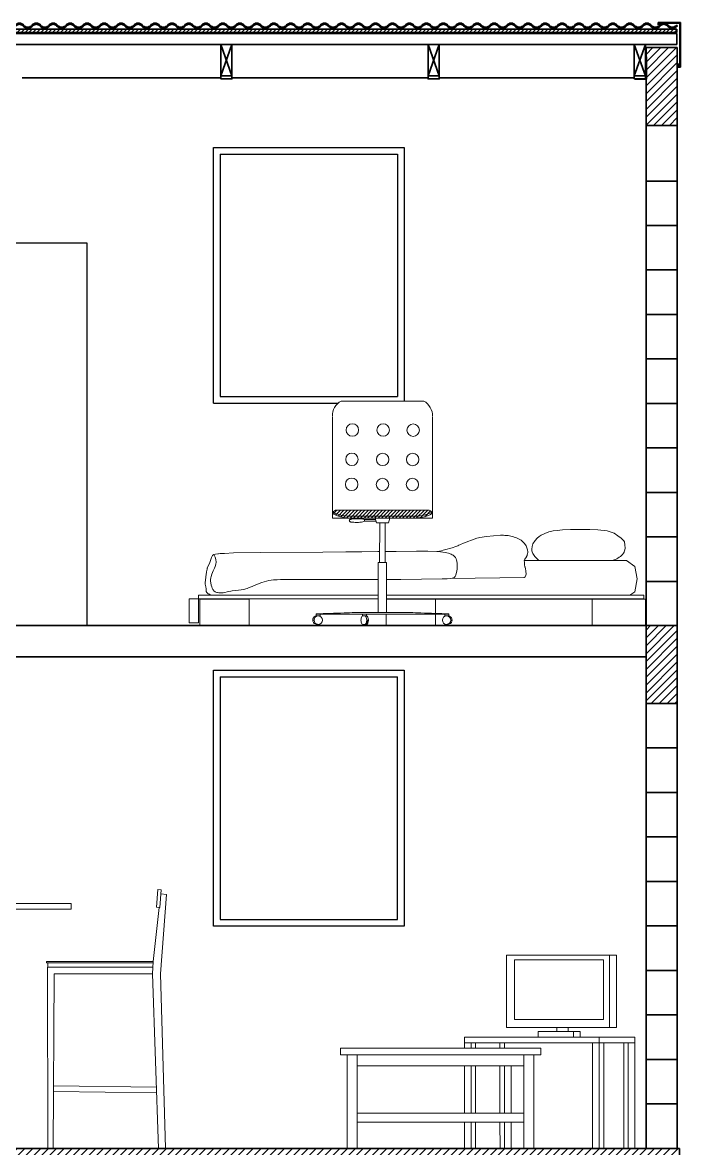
# Model space of a CAD drawing. Header units: metres. Extents: x -63 to 10476, y -9 to 13.
# Drawn here: x -55.3 to -52.34, y 7.35 to 12.41 of the extents above; entities that cross this region are included whole.
import ezdxf

# ---------------------------------------------------------------- set-up
doc = ezdxf.new("R2010")
doc.units = ezdxf.units.M
doc.header["$LTSCALE"] = 5
doc.header["$MEASUREMENT"] = 0
doc.layers.get('0').update_dxf_attribs({"color": 253})
for name, color, linetype, lineweight in [('A-ANNO-NOTE', 7, 'Continuous', 35), ('A-ELEV-MBE1', 7, 'Continuous', 35), ('A-FURN', 253, 'Continuous', 18), ('A-GLAZ-FULL', 4, 'Continuous', 25), ('A-SECT-MCUT', 7, 'Continuous', 35), ('A-SECT-PATT', 8, 'Continuous', 18)]:
    doc.layers.add(name, color=color, linetype=linetype, lineweight=lineweight)
doc.layers.add('IKE120036-t1', color=253, linetype='Continuous')
doc.layers.add('Layer1', color=253, linetype='Continuous')

# ---------------------------------------------------------------- blocks, each defined once
blk = doc.blocks.new('A$C5FBF31B7')
for p, q in [((-74.36, 202.47), (-34.66, 202.47)), ((-77.05, 149.93), (-31.97, 149.93)), ((-70.57, 147.02), (-38.45, 147.02)), ((-57.88, 145.46), (-63.13, 145.46)), ((-63.13, 145.46), (-63.13, 144.67)), ((-63.13, 144.67), (-57.65, 144.68)), ((-53.25, 143.8), (-55.76, 143.8)), ((-53.15, 124.82), (-55.86, 124.83)), ((-86.48, 98.98), (-86.48, 99.87)), ((-84.54, 99.04), (-86.48, 99.04)), ((-85.52, 99.04), (-86.08, 99.04)), ((-84.7, 99.04), (-85.27, 99.04)), ((-84.54, 99.87), (-84.54, 98.86)), ((-63.09, 99.03), (-63.65, 99.03)), ((-62.28, 99.03), (-62.84, 99.03)), ((-56.53, 100.73), (-52.49, 100.73)), ((-24.48, 99.87), (-24.48, 98.86)), ((-24.48, 99.04), (-22.54, 99.04)), ((-24.31, 99.04), (-23.74, 99.04)), ((-23.5, 99.04), (-22.93, 99.04)), ((-22.54, 98.98), (-22.54, 99.87)), ((-87.41, 97), (-88.03, 97)), ((-63.09, 94.97), (-63.87, 94.97)), ((-62.28, 94.97), (-63.09, 94.97)), ((-62.1, 97), (-61.28, 97)), ((-21.6, 97), (-20.98, 97))]:
    blk.add_line(p, q)
for points in [[(-78.61, 194.89), (-78.61, 146.17), (-54.51, 146.17)], [(-30.4, 194.89), (-30.4, 146.17), (-54.51, 146.17)], [(-63.13, 145.46), (-63.46, 145.59), (-63.96, 145.68), (-64.6, 145.75), (-65.34, 145.78), (-66.12, 145.8), (-66.91, 145.8), (-67.66, 145.78), (-68.33, 145.74), (-68.88, 145.7), (-69.31, 145.65), (-69.65, 145.6), (-69.9, 145.53), (-70.09, 145.46), (-70.21, 145.39), (-70.3, 145.32), (-70.36, 145.24), (-70.4, 145.16), (-70.43, 145.08), (-70.45, 145), (-70.46, 144.92), (-70.45, 144.84), (-70.43, 144.76), (-70.4, 144.68), (-70.36, 144.6), (-70.3, 144.52), (-70.21, 144.45), (-70.09, 144.38), (-69.9, 144.31), (-69.65, 144.24), (-69.31, 144.19), (-68.87, 144.14), (-68.32, 144.1), (-67.65, 144.06), (-66.9, 144.05), (-66.11, 144.06), (-65.33, 144.09), (-64.59, 144.17), (-63.95, 144.28), (-63.45, 144.45), (-63.13, 144.67)], [(-86.48, 99.04), (-86.08, 99.04)], [(-64.06, 98.99), (-64.06, 99.03), (-63.65, 99.03)], [(-22.54, 99.04), (-22.93, 99.04)]]:
    blk.add_lwpolyline(points)
for points in [[(-58.09, 146.17), (-57.4, 143.8), (-55.76, 143.8), (-55.86, 124.82), (-56.53, 124.82), (-56.53, 100.73), (-62.51, 100.71, 0.00904), (-72.99, 100.5, -0.001677), (-86.48, 100.02), (-86.48, 99.87), (-54.44, 99.86)], [(-50.93, 146.17), (-51.61, 143.8), (-53.25, 143.8), (-53.15, 124.82), (-52.49, 124.82), (-52.49, 100.73), (-46.5, 100.71, -0.00904), (-36.03, 100.5, 0.001677), (-22.54, 100.02), (-22.54, 99.87), (-54.58, 99.86)]]:
    blk.add_lwpolyline(points, format="xyb")
blk.add_lwpolyline([(-64.05, 99.86), (-62.11, 99.86), (-62.11, 99.03), (-64.05, 99.03)], close=True)
for centre, radius in [((-68.97, 188.54), 3), ((-54.15, 188.51), 3), ((-39.75, 188.45), 3), ((-69.21, 174.4), 3), ((-54.38, 174.37), 3), ((-39.99, 174.32), 3), ((-69.31, 162.36), 3), ((-54.48, 162.33), 3), ((-40.09, 162.28), 3), ((-85.38, 97), 2.03), ((-23.63, 97), 2.03)]:
    blk.add_circle(centre, radius)
for centre, radius, start, end in [((-70.54, 195.37), 8.06, 118.2955, 181.6314), ((-38.48, 195.37), 8.06, 358.3686, 61.7045), ((-76.03, 147.41), 2.72, 111.981, 161.4981), ((-70.29, 163.64), 17.47, 241.5863, 269.1058), ((-70.29, 164.49), 17.47, 242.8358, 269.1058), ((-38.72, 164.49), 17.47, 270.8942, 297.1642), ((-38.72, 163.64), 17.47, 270.8942, 298.4137), ((-32.98, 147.41), 2.72, 18.5019, 68.019), ((-86, 97), 2.03, 81.2448, 278.7552), ((-23.01, 97), 2.03, 261.2448, 98.7552)]:
    blk.add_arc(centre, radius, start, end)
for centre, start_param, end_param in [((-63.87, 97), 0, 3.141593), ((-63.09, 97), 3.141593, 6.283185), ((-62.28, 97), 3.141593, 6.283185), ((-62.68, 97), 3.141593, 4.712389)]:
    blk.add_ellipse(centre, major_axis=(0, 2.03), ratio=0.488012, start_param=start_param, end_param=end_param)
blk = doc.blocks.new('族几何图形组合_3698-Left')
at = {"layer": 'IKE120036-t1'}
for p, q in [((-140, 2020), (250, 2020)), ((-140, 0), (-140, 2020)), ((250, 2020), (250, 0)), ((250, 0), (-140, 0))]:
    blk.add_line(p, q, dxfattribs=at)

msp = doc.modelspace()

# ---------------------------------------------------------------- hatches: boundary and pattern name
at = {"layer": 'A-FURN', "true_color": 0x636466}
h = msp.add_hatch(dxfattribs=at)
h.set_pattern_fill('ANSI31', color=251, scale=0.0035)
h.set_pattern_definition([(45, (0, -3e-15), (-0.007857724, 0.007857724), [])])
h.paths.add_polyline_path([(-53.4681, 10.22), (-53.8891, 10.22, 0.14739), (-53.9005, 10.2108, 0.115129), (-53.8286, 10.1928), (-53.5287, 10.1928, 0.115129), (-53.4567, 10.2108, 0.14739)])
h.paths.add_polyline_path([(-53.4536, 10.2045), (-53.4536, 10.2045, 0.069816), (-53.4567, 10.2108, -0.115129), (-53.5287, 10.1928), (-53.8286, 10.1928, -0.115129), (-53.9005, 10.2108, 0.069836), (-53.9037, 10.2045, 0.120657), (-53.8286, 10.1849), (-53.6786, 10.1849), (-53.5287, 10.1849, 0.120656)])
at = {"layer": 'A-SECT-PATT'}
h = msp.add_hatch(dxfattribs=at)
h.set_pattern_fill('ANSI31', color=256, scale=0.1, style=0)
h.set_pattern_definition([(45, (-78.930534, -5.674175), (-0.008838835, 0.008838835), [])])
h.paths.add_polyline_path([(-52.3564, 12.3828), (-58.487, 12.3828), (-58.487, 12.3678), (-52.3564, 12.3678)])
h = msp.add_hatch(dxfattribs=at)
h.set_pattern_fill('ANSI31', color=256, scale=0.2, style=0)
h.set_pattern_definition([(45, (-57.259122, 3.721465), (-0.01767767, 0.01767767), [])])
h.paths.add_polyline_path([(-52.3545, 12.2997), (-52.4945, 12.2997), (-52.4945, 11.9497), (-52.3545, 11.9497)])
h = msp.add_hatch(dxfattribs=at)
h.set_pattern_fill('ANSI31', color=256, scale=0.2, style=0)
h.set_pattern_definition([(45, (-57.264826, 1.127572), (-0.01767767, 0.01767767), [])])
h.paths.add_polyline_path([(-52.3545, 9.7012), (-52.4945, 9.7012), (-52.4945, 9.3512), (-52.3545, 9.3512)])
h = msp.add_hatch(dxfattribs=at)
h.set_pattern_fill('ANSI31', color=256, scale=0.2, style=0)
h.set_pattern_definition([(45, (-60.257739, 3.721465), (-0.01767767, 0.01767767), [])])
h.paths.add_polyline_path([(-58.347, 7.2506), (-55.487, 7.2506), (-55.487, 7.0006), (-55.337, 7.0006), (-55.337, 7.2506), (-52.4945, 7.2506), (-52.4945, 7.0006), (-52.3445, 7.0006), (-52.3445, 7.3506), (-52.4945, 7.3506), (-57.15, 7.3506), (-58.49, 7.3506), (-58.49, 6.9808), (-58.347, 6.9808)])

# ---------------------------------------------------------------- linework, layer by layer
at = {"layer": 'A-ANNO-NOTE'}
for p, q in [((-52.5099, 12.4005), (-52.506, 12.3973)), ((-52.4337, 12.4005), (-52.4298, 12.3973)), ((-52.3575, 12.4005), (-52.3536, 12.3973)), ((-52.3563, 12.3678), (-52.3564, 12.3828)), ((-52.3563, 12.3631), (-52.3563, 12.3131)), ((-55.347, 9.7012), (-52.4945, 9.7012)), ((-55.347, 9.5608), (-52.4945, 9.5608)), ((-55.337, 7.3506), (-52.4945, 7.3506))]:
    msp.add_line(p, q, dxfattribs=at)
at = {"layer": 'A-ELEV-MBE1'}
for p, q in [((-58.487, 12.3828), (-52.3564, 12.3828)), ((-55.3474, 12.3678), (-52.3563, 12.3678)), ((-55.3474, 12.3631), (-52.3563, 12.3631)), ((-54.3006, 12.4005), (-54.3044, 12.3973)), ((-54.2625, 12.4005), (-54.2586, 12.3973)), ((-53.691, 12.4005), (-53.6948, 12.3973)), ((-52.6242, 12.4005), (-52.628, 12.3973)), ((-52.5861, 12.4005), (-52.5822, 12.3973)), ((-55.4913, 12.3131), (-52.3563, 12.3131)), ((-52.4972, 12.1592), (-52.4972, 12.3131)), ((-52.4972, 12.2075), (-52.493, 12.2075)), ((-52.3497, 12.2124), (-52.3497, 12.2254)), ((-52.3497, 12.2254), (-52.3467, 12.2254)), ((-52.3467, 12.2154), (-52.3467, 12.2254)), ((-55.2969, 12.1632), (-54.4048, 12.1632)), ((-54.3548, 12.1632), (-53.4735, 12.1632)), ((-53.4235, 12.1632), (-52.5472, 12.1632))]:
    msp.add_line(p, q, dxfattribs=at)
for points in [[(-52.3497, 12.2124), (-52.3397, 12.2124), (-52.3397, 12.4124), (-52.4397, 12.4124), (-52.4397, 12.4024)], [(-52.3467, 12.2154), (-52.3427, 12.2154), (-52.3427, 12.4094), (-52.4367, 12.4094), (-52.4367, 12.4024)], [(-52.493, 12.2575), (-52.493, 12.1575), (-52.543, 12.1575)], [(-54.4048, 12.173), (-54.4048, 12.1592), (-54.3548, 12.1592), (-54.3548, 12.173)], [(-53.4735, 12.173), (-53.4735, 12.1592), (-53.4235, 12.1592), (-53.4235, 12.173)], [(-52.5472, 12.173), (-52.5472, 12.1592), (-52.4972, 12.1592), (-52.4972, 12.173)]]:
    msp.add_lwpolyline(points, dxfattribs=at)
for centre, radius, start, end in [((-55.3102, 12.3848), 0.0247, 39.4241, 140.5759), ((-55.3102, 12.3848), 0.0197, 39.4241, 140.5759), ((-55.234, 12.3848), 0.0247, 39.4241, 140.5759), ((-55.234, 12.3848), 0.0197, 39.4241, 140.5759), ((-55.1578, 12.3848), 0.0247, 39.4241, 140.5759), ((-55.1578, 12.3848), 0.0197, 39.4241, 140.5759), ((-55.0816, 12.3848), 0.0247, 39.4241, 140.5759), ((-55.0816, 12.3848), 0.0197, 39.4241, 140.5759), ((-55.0054, 12.3848), 0.0247, 39.4241, 140.5759), ((-55.0054, 12.3848), 0.0197, 39.4241, 140.5759), ((-54.9292, 12.3848), 0.0247, 39.4241, 140.5759), ((-54.9292, 12.3848), 0.0197, 39.4241, 140.5759), ((-54.853, 12.3848), 0.0247, 39.4241, 140.5759), ((-54.853, 12.3848), 0.0197, 39.4241, 140.5759), ((-54.7768, 12.3848), 0.0247, 39.4241, 140.5759), ((-54.7768, 12.3848), 0.0197, 39.4241, 140.5759), ((-54.7006, 12.3848), 0.0247, 39.4241, 140.5759), ((-54.7006, 12.3848), 0.0197, 39.4241, 140.5759), ((-54.6244, 12.3848), 0.0247, 39.4241, 140.5759), ((-54.6244, 12.3848), 0.0197, 39.4241, 140.5759), ((-54.5482, 12.3848), 0.0247, 39.4241, 140.5759), ((-54.5482, 12.3848), 0.0197, 39.4241, 140.5759), ((-54.472, 12.3848), 0.0247, 39.4241, 140.5759), ((-54.472, 12.3848), 0.0197, 39.4241, 140.5759), ((-54.3958, 12.3848), 0.0247, 39.4241, 140.5759), ((-54.3958, 12.3848), 0.0197, 39.4241, 140.5759), ((-54.3196, 12.3848), 0.0247, 39.4241, 140.5759), ((-54.3196, 12.3848), 0.0197, 39.4241, 140.5759), ((-54.2434, 12.3848), 0.0247, 39.4241, 140.5759), ((-54.2434, 12.3848), 0.0197, 39.4241, 140.5759), ((-54.1672, 12.3848), 0.0247, 39.4241, 140.5759), ((-54.1672, 12.3848), 0.0197, 39.4241, 140.5759), ((-54.091, 12.3848), 0.0247, 39.4241, 140.5759), ((-54.091, 12.3848), 0.0197, 39.4241, 140.5759), ((-54.0148, 12.3848), 0.0247, 39.4241, 140.5759), ((-54.0148, 12.3848), 0.0197, 39.4241, 140.5759), ((-53.9386, 12.3848), 0.0247, 39.4241, 140.5759), ((-53.9386, 12.3848), 0.0197, 39.4241, 140.5759), ((-53.8624, 12.3848), 0.0247, 39.4241, 140.5759), ((-53.8624, 12.3848), 0.0197, 39.4241, 140.5759), ((-53.7862, 12.3848), 0.0247, 39.4241, 140.5759), ((-53.7862, 12.3848), 0.0197, 39.4241, 140.5759), ((-53.71, 12.3848), 0.0247, 39.4241, 140.5759), ((-53.71, 12.3848), 0.0197, 39.4241, 140.5759), ((-53.6338, 12.3848), 0.0247, 39.4241, 140.5759), ((-53.6338, 12.3848), 0.0247, 39.4241, 140.5759), ((-53.6338, 12.3848), 0.0197, 39.4241, 140.5759), ((-53.6338, 12.3848), 0.0197, 39.4241, 140.5759), ((-53.5576, 12.3848), 0.0247, 39.4241, 140.5759), ((-53.5576, 12.3848), 0.0197, 39.4241, 140.5759), ((-53.4814, 12.3848), 0.0247, 39.4241, 140.5759), ((-53.4814, 12.3848), 0.0197, 39.4241, 140.5759), ((-53.4052, 12.3848), 0.0247, 39.4241, 140.5759), ((-53.4052, 12.3848), 0.0197, 39.4241, 140.5759), ((-53.329, 12.3848), 0.0247, 39.4241, 140.5759), ((-53.329, 12.3848), 0.0197, 39.4241, 140.5759), ((-53.2528, 12.3848), 0.0247, 39.4241, 140.5759), ((-53.2528, 12.3848), 0.0197, 39.4241, 140.5759), ((-53.1766, 12.3848), 0.0247, 39.4241, 140.5759), ((-53.1766, 12.3848), 0.0197, 39.4241, 140.5759), ((-53.1004, 12.3848), 0.0247, 39.4241, 140.5759), ((-53.1004, 12.3848), 0.0197, 39.4241, 140.5759), ((-53.0242, 12.3848), 0.0247, 39.4241, 140.5759), ((-53.0242, 12.3848), 0.0197, 39.4241, 140.5759), ((-52.948, 12.3848), 0.0247, 39.4241, 140.5759), ((-52.948, 12.3848), 0.0197, 39.4241, 140.5759), ((-52.8718, 12.3848), 0.0247, 39.4241, 140.5759), ((-52.8718, 12.3848), 0.0197, 39.4241, 140.5759), ((-52.7956, 12.3848), 0.0247, 39.4241, 140.5759), ((-52.7956, 12.3848), 0.0197, 39.4241, 140.5759), ((-52.7194, 12.3848), 0.0247, 39.4241, 140.5759), ((-52.7194, 12.3848), 0.0197, 39.4241, 140.5759), ((-52.6432, 12.3848), 0.0247, 39.4241, 140.5759), ((-52.6432, 12.3848), 0.0197, 39.4241, 140.5759), ((-52.567, 12.3848), 0.0247, 39.4241, 140.5759), ((-52.567, 12.3848), 0.0197, 39.4241, 140.5759), ((-52.4908, 12.3848), 0.0247, 39.4241, 140.5759), ((-52.4908, 12.3848), 0.0197, 39.4241, 140.5759), ((-52.4146, 12.3848), 0.0247, 39.4241, 140.5759), ((-52.4146, 12.3848), 0.0197, 39.4241, 140.5759), ((-55.2721, 12.4161), 0.0297, 219.4241, 320.5759), ((-55.2721, 12.4161), 0.0247, 219.4241, 320.5759), ((-55.1959, 12.4161), 0.0297, 219.4241, 320.5759), ((-55.1959, 12.4161), 0.0247, 219.4241, 320.5759), ((-55.1197, 12.4161), 0.0297, 219.4241, 320.5759), ((-55.1197, 12.4161), 0.0247, 219.4241, 320.5759), ((-55.0435, 12.4161), 0.0297, 219.4241, 320.5759), ((-55.0435, 12.4161), 0.0247, 219.4241, 320.5759), ((-54.9673, 12.4161), 0.0297, 219.4241, 320.5759), ((-54.9673, 12.4161), 0.0247, 219.4241, 320.5759), ((-54.8911, 12.4161), 0.0297, 219.4241, 320.5759), ((-54.8911, 12.4161), 0.0247, 219.4241, 320.5759), ((-54.8149, 12.4161), 0.0297, 219.4241, 320.5759), ((-54.8149, 12.4161), 0.0247, 219.4241, 320.5759), ((-54.7387, 12.4161), 0.0297, 219.4241, 320.5759), ((-54.7387, 12.4161), 0.0247, 219.4241, 320.5759), ((-54.6625, 12.4161), 0.0297, 219.4241, 320.5759), ((-54.6625, 12.4161), 0.0247, 219.4241, 320.5759), ((-54.5863, 12.4161), 0.0297, 219.4241, 320.5759), ((-54.5863, 12.4161), 0.0247, 219.4241, 320.5759), ((-54.5101, 12.4161), 0.0297, 219.4241, 320.5759), ((-54.5101, 12.4161), 0.0247, 219.4241, 320.5759), ((-54.4339, 12.4161), 0.0297, 219.4241, 320.5759), ((-54.4339, 12.4161), 0.0247, 219.4241, 320.5759), ((-54.3577, 12.4161), 0.0297, 219.4241, 320.5759), ((-54.3577, 12.4161), 0.0247, 219.4241, 320.5759), ((-54.2815, 12.4161), 0.0297, 219.4241, 320.5759), ((-54.2815, 12.4161), 0.0297, 219.4241, 320.5759), ((-54.2815, 12.4161), 0.0247, 219.4241, 320.5759), ((-54.2815, 12.4161), 0.0247, 219.4241, 320.5759), ((-54.2053, 12.4161), 0.0297, 219.4241, 320.5759), ((-54.2053, 12.4161), 0.0247, 219.4241, 320.5759), ((-54.1291, 12.4161), 0.0297, 219.4241, 320.5759), ((-54.1291, 12.4161), 0.0247, 219.4241, 320.5759), ((-54.0529, 12.4161), 0.0297, 219.4241, 320.5759), ((-54.0529, 12.4161), 0.0247, 219.4241, 320.5759), ((-53.9767, 12.4161), 0.0297, 219.4241, 320.5759), ((-53.9767, 12.4161), 0.0247, 219.4241, 320.5759), ((-53.9005, 12.4161), 0.0297, 219.4241, 320.5759), ((-53.9005, 12.4161), 0.0247, 219.4241, 320.5759), ((-53.8243, 12.4161), 0.0297, 219.4241, 320.5759), ((-53.8243, 12.4161), 0.0247, 219.4241, 320.5759), ((-53.7481, 12.4161), 0.0297, 219.4241, 320.5759), ((-53.7481, 12.4161), 0.0247, 219.4241, 320.5759), ((-53.6719, 12.4161), 0.0297, 219.4241, 320.5759), ((-53.6719, 12.4161), 0.0297, 219.4241, 320.5759), ((-53.6719, 12.4161), 0.0247, 219.4241, 320.5759), ((-53.6719, 12.4161), 0.0247, 219.4241, 320.5759), ((-53.5957, 12.4161), 0.0297, 219.4241, 320.5759), ((-53.5957, 12.4161), 0.0247, 219.4241, 320.5759), ((-53.5195, 12.4161), 0.0297, 219.4241, 320.5759), ((-53.5195, 12.4161), 0.0247, 219.4241, 320.5759), ((-53.4433, 12.4161), 0.0297, 219.4241, 320.5759), ((-53.4433, 12.4161), 0.0247, 219.4241, 320.5759), ((-53.3671, 12.4161), 0.0297, 219.4241, 320.5759), ((-53.3671, 12.4161), 0.0247, 219.4241, 320.5759), ((-53.2909, 12.4161), 0.0297, 219.4241, 320.5759), ((-53.2909, 12.4161), 0.0247, 219.4241, 320.5759), ((-53.2147, 12.4161), 0.0297, 219.4241, 320.5759), ((-53.2147, 12.4161), 0.0247, 219.4241, 320.5759), ((-53.1385, 12.4161), 0.0297, 219.4241, 320.5759), ((-53.1385, 12.4161), 0.0247, 219.4241, 320.5759), ((-53.0623, 12.4161), 0.0297, 219.4241, 320.5759), ((-53.0623, 12.4161), 0.0247, 219.4241, 320.5759), ((-52.9861, 12.4161), 0.0297, 219.4241, 320.5759), ((-52.9861, 12.4161), 0.0247, 219.4241, 320.5759), ((-52.9099, 12.4161), 0.0297, 219.4241, 320.5759), ((-52.9099, 12.4161), 0.0247, 219.4241, 320.5759), ((-52.8337, 12.4161), 0.0297, 219.4241, 320.5759), ((-52.8337, 12.4161), 0.0247, 219.4241, 320.5759), ((-52.7575, 12.4161), 0.0297, 219.4241, 320.5759), ((-52.7575, 12.4161), 0.0247, 219.4241, 320.5759), ((-52.6813, 12.4161), 0.0297, 219.4241, 320.5759), ((-52.6813, 12.4161), 0.0247, 219.4241, 320.5759), ((-52.6051, 12.4161), 0.0297, 219.4241, 320.5759), ((-52.6051, 12.4161), 0.0297, 219.4241, 320.5759), ((-52.6051, 12.4161), 0.0247, 219.4241, 320.5759), ((-52.6051, 12.4161), 0.0247, 219.4241, 320.5759), ((-52.5289, 12.4161), 0.0297, 219.4241, 320.5759), ((-52.5289, 12.4161), 0.0247, 219.4241, 320.5759), ((-52.4527, 12.4161), 0.0297, 219.4241, 320.5759), ((-52.4527, 12.4161), 0.0247, 219.4241, 320.5759), ((-52.3765, 12.4161), 0.0297, 219.4241, 320.5759), ((-52.3765, 12.4161), 0.0247, 219.4241, 320.5759)]:
    msp.add_arc(centre, radius, start, end, dxfattribs=at)
at = {"layer": 'A-FURN'}
for p, q in [((-53.3055, 10.0751, -0.5875), (-53.3144, 10.0712, -0.5875)), ((-53.2955, 10.0792, -0.5875), (-53.3055, 10.0751, -0.5875)), ((-53.2792, 10.0849, -0.5875), (-53.2955, 10.0792, -0.5875)), ((-53.2544, 10.0936, -0.5875), (-53.2792, 10.0849, -0.5875)), ((-53.2476, 10.0954, -0.5875), (-53.2544, 10.0936, -0.5875)), ((-53.2405, 10.0971, -0.5875), (-53.2476, 10.0954, -0.5875)), ((-53.2314, 10.0991, -0.5875), (-53.2405, 10.0971, -0.5875)), ((-53.2211, 10.1006, -0.5875), (-53.2314, 10.0991, -0.5875)), ((-53.2109, 10.1022, -0.5875), (-53.2211, 10.1006, -0.5875)), ((-53.1797, 10.1046, -0.5875), (-53.2109, 10.1022, -0.5875)), ((-53.1478, 10.107, -0.5875), (-53.1797, 10.1046, -0.5875)), ((-53.1424, 10.1071, -0.5875), (-53.1478, 10.107, -0.5875)), ((-53.1354, 10.1071, -0.5875), (-53.1424, 10.1071, -0.5875)), ((-53.1283, 10.1068, -0.5875), (-53.1354, 10.1071, -0.5875)), ((-53.1224, 10.1064, -0.5875), (-53.1283, 10.1068, -0.5875)), ((-53.1198, 10.1062, -0.5875), (-53.1224, 10.1064, -0.5875)), ((-53.1146, 10.1056, -0.5875), (-53.1198, 10.1062, -0.5875)), ((-53.1073, 10.1045, -0.5875), (-53.1146, 10.1056, -0.5875)), ((-53.1021, 10.1036, -0.5875), (-53.1073, 10.1045, -0.5875)), ((-53.0933, 10.1014, -0.5875), (-53.1021, 10.1036, -0.5875)), ((-53.0865, 10.0994, -0.5875), (-53.0933, 10.1014, -0.5875)), ((-53.0798, 10.097, -0.5875), (-53.0865, 10.0994, -0.5875)), ((-53.0733, 10.0944, -0.5875), (-53.0798, 10.097, -0.5875)), ((-53.0671, 10.0914, -0.5875), (-53.0733, 10.0944, -0.5875)), ((-53.0613, 10.0882, -0.5875), (-53.0671, 10.0914, -0.5875)), ((-53.0559, 10.0846, -0.5875), (-53.0613, 10.0882, -0.5875)), ((-53.051, 10.0808, -0.5875), (-53.0559, 10.0846, -0.5875)), ((-53.0466, 10.0767, -0.5875), (-53.051, 10.0808, -0.5875)), ((-53.0426, 10.0725, -0.5875), (-53.0466, 10.0767, -0.5875)), ((-54.4185, 10.0239, -0.5875), (-54.4295, 10.0222, -0.5875)), ((-54.4153, 10.0242, -0.5875), (-54.4185, 10.0239, -0.5875)), ((-54.4077, 10.0249, -0.5875), (-54.4153, 10.0242, -0.5875)), ((-54.402, 10.0254, -0.5875), (-54.4077, 10.0249, -0.5875)), ((-54.3878, 10.0256, -0.5875), (-54.402, 10.0254, -0.5875)), ((-54.3474, 10.0277, -0.5875), (-54.3878, 10.0256, -0.5875)), ((-54.2263, 10.0296, -0.5875), (-54.3474, 10.0277, -0.5875)), ((-53.9463, 10.0319), (-54.2263, 10.0296, -0.5875)), ((-53.843, 10.0326), (-53.9463, 10.0319)), ((-53.7712, 10.0332), (-53.843, 10.0326)), ((-53.6999, 10.0342), (-53.7712, 10.0332)), ((-53.691, 10.0344), (-53.6999, 10.0342)), ((-53.6167, 10.035, -0.5875), (-53.6662, 10.0347)), ((-53.5254, 10.0362, -0.5875), (-53.6167, 10.035, -0.5875)), ((-53.4943, 10.0358, -0.5875), (-53.5254, 10.0362, -0.5875)), ((-53.4749, 10.0355, -0.5875), (-53.4943, 10.0358, -0.5875)), ((-53.4339, 10.0337, -0.5875), (-53.4749, 10.0355, -0.5875)), ((-53.4223, 10.036, -0.5875), (-53.4339, 10.0337, -0.5875)), ((-53.4339, 10.0337, -0.5875), (-53.4182, 10.0325, -0.5875)), ((-53.4139, 10.038, -0.5875), (-53.4223, 10.036, -0.5875)), ((-53.4182, 10.0325, -0.5875), (-53.3975, 10.0297, -0.5875)), ((-53.4057, 10.0399, -0.5875), (-53.4139, 10.038, -0.5875)), ((-53.3944, 10.0427, -0.5875), (-53.4057, 10.0399, -0.5875)), ((-53.3975, 10.0297, -0.5875), (-53.3895, 10.0279, -0.5875)), ((-53.3874, 10.0445, -0.5875), (-53.3944, 10.0427, -0.5875)), ((-53.3895, 10.0279, -0.5875), (-53.3815, 10.0261, -0.5875)), ((-53.3768, 10.0472, -0.5875), (-53.3874, 10.0445, -0.5875)), ((-53.3815, 10.0261, -0.5875), (-53.3693, 10.0219, -0.5875)), ((-53.3653, 10.0505, -0.5875), (-53.3768, 10.0472, -0.5875)), ((-53.3487, 10.057, -0.5875), (-53.3653, 10.0505, -0.5875)), ((-53.3404, 10.0604, -0.5875), (-53.3487, 10.057, -0.5875)), ((-53.3353, 10.0625, -0.5875), (-53.3404, 10.0604, -0.5875)), ((-53.3284, 10.0654, -0.5875), (-53.3353, 10.0625, -0.5875)), ((-53.3144, 10.0712, -0.5875), (-53.3284, 10.0654, -0.5875)), ((-53.0397, 10.069, -0.5875), (-53.0426, 10.0725, -0.5875)), ((-53.0384, 10.0671, -0.5875), (-53.0397, 10.069, -0.5875)), ((-53.0361, 10.0637, -0.5875), (-53.0384, 10.0671, -0.5875)), ((-53.0335, 10.0593, -0.5875), (-53.0361, 10.0637, -0.5875)), ((-53.0313, 10.0549, -0.5875), (-53.0335, 10.0593, -0.5875)), ((-53.0295, 10.0507, -0.5875), (-53.0313, 10.0549, -0.5875)), ((-53.0281, 10.0466, -0.5875), (-53.0295, 10.0507, -0.5875)), ((-53.027, 10.0418, -0.5875), (-53.0281, 10.0466, -0.5875)), ((-53.0278, 10.0198, -0.5875), (-53.0268, 10.0238, -0.5875)), ((-53.0264, 10.0389, -0.5875), (-53.027, 10.0418, -0.5875)), ((-53.0268, 10.0238, -0.5875), (-53.0264, 10.0258, -0.5875)), ((-53.0261, 10.0353, -0.5875), (-53.0264, 10.0389, -0.5875)), ((-53.0264, 10.0258, -0.5875), (-53.0261, 10.0285, -0.5875)), ((-53.026, 10.0318, -0.5875), (-53.0261, 10.0353, -0.5875)), ((-53.0261, 10.0285, -0.5875), (-53.026, 10.0318, -0.5875)), ((-54.4565, 9.9802, -0.5875), (-54.4634, 9.9664, -0.5875)), ((-54.451, 9.9944, -0.5875), (-54.4565, 9.9802, -0.5875)), ((-54.4472, 10.0073, -0.5875), (-54.451, 9.9944, -0.5875)), ((-54.4459, 10.0099, -0.5875), (-54.4472, 10.0073, -0.5875)), ((-54.4444, 10.0129, -0.5875), (-54.4459, 10.0099, -0.5875)), ((-54.4426, 10.0156, -0.5875), (-54.4444, 10.0129, -0.5875)), ((-54.4403, 10.0181, -0.5875), (-54.4426, 10.0156, -0.5875)), ((-54.4364, 10.0203, -0.5875), (-54.4403, 10.0181, -0.5875)), ((-54.4361, 10.0204, -0.5875), (-54.4364, 10.0203, -0.5875)), ((-54.4295, 10.0222, -0.5875), (-54.4361, 10.0204, -0.5875)), ((-54.4361, 10.0204, -0.5875), (-54.4303, 10.009, -0.5875)), ((-54.4303, 10.009, -0.5875), (-54.4272, 9.9978, -0.5875)), ((-54.4276, 9.977, -0.5875), (-54.4301, 9.9676, -0.5875)), ((-54.4264, 9.9871, -0.5875), (-54.4276, 9.977, -0.5875)), ((-54.4272, 9.9978, -0.5875), (-54.4264, 9.9871, -0.5875)), ((-53.3693, 10.0219, -0.5875), (-53.365, 10.0195, -0.5875)), ((-53.365, 10.0195, -0.5875), (-53.3606, 10.0171, -0.5875)), ((-53.3606, 10.0171, -0.5875), (-53.3545, 10.012, -0.5875)), ((-53.3545, 10.012, -0.5875), (-53.3505, 10.0066, -0.5875)), ((-53.3505, 10.0066, -0.5875), (-53.3481, 10.0011, -0.5875)), ((-53.3481, 10.0011, -0.5875), (-53.3465, 9.9956, -0.5875)), ((-53.3465, 9.9956, -0.5875), (-53.3452, 9.9903, -0.5875)), ((-53.3452, 9.9903, -0.5875), (-53.3435, 9.9801, -0.5875)), ((-53.3435, 9.9801, -0.5875), (-53.3424, 9.9727, -0.5875)), ((-53.3424, 9.9727, -0.5875), (-53.3426, 9.9654, -0.5875)), ((-53.0416, 9.993, -0.5875), (-53.041, 9.9967, -0.5875)), ((-53.0415, 9.9902, -0.5875), (-53.0416, 9.993, -0.5875)), ((-53.0412, 9.9875, -0.5875), (-53.0415, 9.9902, -0.5875)), ((-52.5824, 9.9938, -0.5875), (-53.0412, 9.9938, -0.5875)), ((-53.041, 9.982, -0.5875), (-53.0412, 9.9875, -0.5875)), ((-53.041, 9.9967, -0.5875), (-53.0393, 9.9996, -0.5875)), ((-53.0398, 9.9741, -0.5875), (-53.041, 9.982, -0.5875)), ((-53.0383, 9.965, -0.5875), (-53.0398, 9.9741, -0.5875)), ((-53.0393, 9.9996, -0.5875), (-53.0356, 10.0042, -0.5875)), ((-53.0356, 10.0042, -0.5875), (-53.0334, 10.0073, -0.5875)), ((-53.0334, 10.0073, -0.5875), (-53.0328, 10.0082, -0.5875)), ((-53.0328, 10.0082, -0.5875), (-53.032, 10.0097, -0.5875)), ((-53.032, 10.0097, -0.5875), (-53.0314, 10.0107, -0.5875)), ((-53.0314, 10.0107, -0.5875), (-53.0309, 10.0118, -0.5875)), ((-53.0309, 10.0118, -0.5875), (-53.0302, 10.0133, -0.5875)), ((-53.0302, 10.0133, -0.5875), (-53.0298, 10.0142, -0.5875)), ((-53.0298, 10.0142, -0.5875), (-53.0287, 10.0168, -0.5875)), ((-53.0287, 10.0168, -0.5875), (-53.0278, 10.0198, -0.5875)), ((-52.5446, 9.9667, -0.5875), (-52.5824, 9.9938, -0.5875)), ((-54.4688, 9.9419, -0.5875), (-54.4721, 9.9198, -0.5875)), ((-54.4676, 9.9499, -0.5875), (-54.4688, 9.9419, -0.5875)), ((-54.467, 9.9538, -0.5875), (-54.4676, 9.9499, -0.5875)), ((-54.4667, 9.9564, -0.5875), (-54.467, 9.9538, -0.5875)), ((-54.4658, 9.9599, -0.5875), (-54.4667, 9.9564, -0.5875)), ((-54.4654, 9.9612), (-54.4658, 9.9599, -0.5875)), ((-54.4634, 9.9664, -0.5875), (-54.4654, 9.9612)), ((-54.449, 9.9215, -0.5875), (-54.4501, 9.9163, -0.5875)), ((-54.4452, 9.9331, -0.5875), (-54.449, 9.9215, -0.5875)), ((-54.4391, 9.9467, -0.5875), (-54.4452, 9.9331, -0.5875)), ((-54.4336, 9.9588, -0.5875), (-54.4391, 9.9467, -0.5875)), ((-54.4301, 9.9676, -0.5875), (-54.4336, 9.9588, -0.5875)), ((-53.3518, 9.9217, -0.5875), (-53.3529, 9.9198, -0.5875)), ((-53.3494, 9.9277, -0.5875), (-53.3518, 9.9217, -0.5875)), ((-53.347, 9.9355, -0.5875), (-53.3494, 9.9277, -0.5875)), ((-53.3444, 9.9466, -0.5875), (-53.347, 9.9355, -0.5875)), ((-53.3431, 9.956, -0.5875), (-53.3444, 9.9466, -0.5875)), ((-53.3426, 9.9654, -0.5875), (-53.3431, 9.956, -0.5875)), ((-53.0381, 9.9639, -0.5875), (-53.0383, 9.965, -0.5875)), ((-53.0366, 9.9557, -0.5875), (-53.0381, 9.9639, -0.5875)), ((-53.038, 9.9206, -0.5875), (-53.0356, 9.9238, -0.5875)), ((-53.035, 9.9475, -0.5875), (-53.0366, 9.9557, -0.5875)), ((-53.0356, 9.9238, -0.5875), (-53.0342, 9.9277, -0.5875)), ((-53.0342, 9.9421, -0.5875), (-53.035, 9.9475, -0.5875)), ((-53.0337, 9.937, -0.5875), (-53.0342, 9.9421, -0.5875)), ((-53.0342, 9.9277, -0.5875), (-53.0336, 9.9321, -0.5875)), ((-53.0336, 9.9321, -0.5875), (-53.0337, 9.937, -0.5875)), ((-52.5345, 9.9111, -0.5875), (-52.5446, 9.9667, -0.5875)), ((-54.4748, 9.8932, 0.0296), (-54.475, 9.8897, -0.5875)), ((-54.475, 9.8897, -0.5875), (-54.4749, 9.8879, -0.5875)), ((-54.4748, 9.8958), (-54.4749, 9.895, 0.0592)), ((-54.4749, 9.895, 0.0592), (-54.4748, 9.8932, 0.0296)), ((-54.4749, 9.8879, -0.5875), (-54.4747, 9.8853, -0.5875)), ((-54.4741, 9.9046, -0.5875), (-54.4748, 9.8958)), ((-54.4747, 9.8853, -0.5875), (-54.4744, 9.883, -0.5875)), ((-54.4744, 9.883, -0.5875), (-54.4739, 9.8804, -0.5875)), ((-54.4721, 9.9198, -0.5875), (-54.4741, 9.9046, -0.5875)), ((-54.4739, 9.8804, -0.5875), (-54.473, 9.8773, -0.5875)), ((-54.473, 9.8773, -0.5875), (-54.4722, 9.8741, -0.5875)), ((-54.4722, 9.8741, -0.5875), (-54.4718, 9.8721, -0.5875)), ((-54.4718, 9.8721, -0.5875), (-54.4715, 9.869, -0.5875)), ((-54.4509, 9.9097), (-54.4511, 9.9073, 0.3484)), ((-54.4511, 9.9073, 0.3484), (-54.4509, 9.903, 0.3484)), ((-54.4505, 9.9137, -0.5875), (-54.4509, 9.9097)), ((-54.4509, 9.903, 0.3484), (-54.4507, 9.8998, 0.3484)), ((-54.4507, 9.8998, 0.3484), (-54.4504, 9.895, 0.3484)), ((-54.4501, 9.9163, -0.5875), (-54.4505, 9.9137, -0.5875)), ((-54.4504, 9.895, 0.3484), (-54.4497, 9.8906, 0.3484)), ((-54.4497, 9.8906, 0.3484), (-54.4489, 9.8865, -0.5875)), ((-54.4489, 9.8865, -0.5875), (-54.4478, 9.8823, -0.5875)), ((-54.4478, 9.8823, -0.5875), (-54.4457, 9.8754, -0.5875)), ((-54.4457, 9.8754, -0.5875), (-54.4433, 9.8692, -0.5875)), ((-54.287, 9.8681, -0.5875), (-54.2772, 9.872, -0.5875)), ((-54.2772, 9.872, -0.5875), (-54.264, 9.8771, -0.5875)), ((-54.264, 9.8771, -0.5875), (-54.2472, 9.8843, -0.5875)), ((-54.2472, 9.8843, -0.5875), (-54.2214, 9.8951, -0.5875)), ((-54.2214, 9.8951, -0.5875), (-54.1997, 9.901, -0.5875)), ((-54.1997, 9.901, -0.5875), (-54.1888, 9.9037, -0.5875)), ((-54.1888, 9.9037, -0.5875), (-54.1792, 9.9053, -0.5875)), ((-54.1792, 9.9053, -0.5875), (-54.1682, 9.9065, -0.5875)), ((-54.1682, 9.9065, -0.5875), (-54.1523, 9.9076, -0.5875)), ((-54.1523, 9.9076, -0.5875), (-54.1364, 9.9081, -0.5875)), ((-54.1364, 9.9081, -0.5875), (-54.1165, 9.9084, -0.5875)), ((-54.1165, 9.9084, -0.5875), (-54.1046, 9.9086, -0.5875)), ((-54.1046, 9.9086, -0.5875), (-54.0834, 9.9087, -0.5875)), ((-54.0834, 9.9087, -0.5875), (-54.0457, 9.9088, -0.5875)), ((-54.0457, 9.9088, -0.5875), (-54.0036, 9.9087, -0.5875)), ((-54.0036, 9.9087, -0.5875), (-53.9653, 9.9087, -0.5875)), ((-53.9653, 9.9087, -0.5875), (-53.9101, 9.9086, -0.5875)), ((-53.9101, 9.9086, -0.5875), (-53.8488, 9.9085, -0.5875)), ((-53.8488, 9.9085, -0.5875), (-53.814, 9.9085, -0.5875)), ((-53.814, 9.9085, -0.5875), (-53.767, 9.9085, -0.5875)), ((-53.767, 9.9085, -0.5875), (-53.726, 9.9085, -0.5875)), ((-53.726, 9.9085, -0.5875), (-53.7184, 9.9085, -0.5875)), ((-53.7184, 9.9085, -0.5875), (-53.6975, 9.9086, -0.5875)), ((-53.6598, 9.9088, -0.5875), (-53.5961, 9.9091, -0.5875)), ((-53.5961, 9.9091, -0.5875), (-53.411, 9.911, -0.5875)), ((-53.411, 9.911, -0.5875), (-53.3885, 9.9121, -0.5875)), ((-53.3885, 9.9121, -0.5875), (-53.3719, 9.9136, -0.5875)), ((-53.3719, 9.9136, -0.5875), (-53.0415, 9.9181, -0.5875)), ((-53.3588, 9.9163, -0.5875), (-53.3719, 9.9136, -0.5875)), ((-53.3558, 9.9174, -0.5875), (-53.3588, 9.9163, -0.5875)), ((-53.3529, 9.9198, -0.5875), (-53.3558, 9.9174, -0.5875)), ((-53.0415, 9.9181, -0.5875), (-53.038, 9.9206, -0.5875)), ((-52.5446, 9.8532, -0.5875), (-52.5345, 9.9111, -0.5875)), ((-54.506, 9.8387, -0.6714), (-54.506, 9.8211, -0.6714)), ((-54.506, 9.8387, -0.6714), (-53.6975, 9.8387, -0.6714)), ((-54.506, 9.8211, -0.6714), (-53.6975, 9.8204, -0.6376)), ((-53.6975, 9.8211, -0.6714), (-54.506, 9.8211, -0.6714)), ((-54.4999, 9.82, -0.5875), (-54.4999, 9.8211, -0.5875)), ((-54.4715, 9.869, -0.5875), (-54.4713, 9.8657, -0.5875)), ((-54.4713, 9.8657, -0.5875), (-54.4713, 9.8612, -0.5875)), ((-54.4713, 9.8612, -0.5875), (-54.4711, 9.8571, -0.5875)), ((-54.4711, 9.8571, -0.5875), (-54.4705, 9.8543, -0.5875)), ((-54.4705, 9.8543, -0.5875), (-54.4698, 9.8526, -0.5875)), ((-54.4698, 9.8526, -0.5875), (-54.4688, 9.851, -0.5875)), ((-54.4688, 9.851, -0.5875), (-54.4674, 9.8493, -0.5875)), ((-54.4674, 9.8493, -0.5875), (-54.4665, 9.8484, -0.5875)), ((-54.4665, 9.8484, -0.5875), (-54.4641, 9.8465, -0.5875)), ((-54.4641, 9.8465, -0.5875), (-54.4614, 9.8446, -0.5875)), ((-54.4614, 9.8446, -0.5875), (-54.459, 9.8429, -0.5875)), ((-54.459, 9.8429, -0.5875), (-54.4595, 9.8433, -0.5875)), ((-54.4595, 9.8433, -0.5875), (-54.4531, 9.8394, -0.5875)), ((-54.4531, 9.8394, -0.5875), (-54.4519, 9.8387, -0.5875)), ((-54.4433, 9.8692, -0.5875), (-54.4405, 9.8638, -0.5875)), ((-54.4405, 9.8638, -0.5875), (-54.4385, 9.8607, -0.5875)), ((-54.4385, 9.8607, -0.5875), (-54.4364, 9.8582, -0.5875)), ((-54.4364, 9.8582, -0.5875), (-54.4342, 9.856, -0.5875)), ((-54.4342, 9.856, -0.5875), (-54.4318, 9.8541, -0.5875)), ((-54.4318, 9.8541, -0.5875), (-54.431, 9.8536, -0.5875)), ((-54.431, 9.8536, -0.5875), (-54.428, 9.852, -0.5875)), ((-54.428, 9.852, -0.5875), (-54.4267, 9.8514, -0.5875)), ((-54.4267, 9.8514, -0.5875), (-54.4232, 9.8502, -0.5875)), ((-54.4232, 9.8502, -0.5875), (-54.4201, 9.8497, -0.5875)), ((-54.4201, 9.8497, -0.5875), (-54.414, 9.8487, -0.5875)), ((-54.414, 9.8487, -0.5875), (-54.4085, 9.8484, -0.5875)), ((-54.4085, 9.8484, -0.5875), (-54.4051, 9.8484, -0.5875)), ((-54.4051, 9.8484, -0.5875), (-54.3988, 9.8487, -0.5875)), ((-54.3988, 9.8487, -0.5875), (-54.3939, 9.8492, -0.5875)), ((-54.3939, 9.8492, -0.5875), (-54.3866, 9.8505, -0.5875)), ((-54.3866, 9.8505, -0.5875), (-54.3772, 9.8525, -0.5875)), ((-54.3772, 9.8525, -0.5875), (-54.3686, 9.8543, -0.5875)), ((-54.3686, 9.8543, -0.5875), (-54.3606, 9.8557, -0.5875)), ((-54.3606, 9.8557, -0.5875), (-54.3541, 9.857, -0.5875)), ((-54.3541, 9.857, -0.5875), (-54.3377, 9.8585, -0.5875)), ((-54.3377, 9.8585, -0.5875), (-54.3138, 9.8614)), ((-54.3138, 9.8614), (-54.3025, 9.8636, -0.5875)), ((-54.3025, 9.8636, -0.5875), (-54.287, 9.8681, -0.5875)), ((-53.6598, 9.8387, -0.6714), (-52.5039, 9.8387, -0.6714)), ((-52.5039, 9.8211, -0.6714), (-53.6598, 9.8211, -0.6714)), ((-53.6598, 9.8204, -0.6361), (-52.4961, 9.8195, -0.5875)), ((-52.5665, 9.8387, -0.5875), (-52.5446, 9.8532, -0.5875)), ((-52.5039, 9.8387, -0.6714), (-52.5039, 9.8211, -0.6714)), ((-53.4411, 9.8195, -0.5473), (-53.6598, 9.8195, -0.5473)), ((-53.4411, 9.756, -0.5473), (-53.4411, 9.8195, -0.5473)), ((-52.7371, 9.7018, -0.5875), (-52.7371, 9.8195, -0.5875)), ((-52.4961, 9.8195, -0.5875), (-52.4961, 9.7018, -0.5875)), ((-53.6624, 9.7525, -0.2372), (-53.6624, 9.7012)), ((-53.4411, 9.7018, -0.5473), (-53.4411, 9.7525, -0.5473)), ((-53.6624, 9.7012), (-53.4411, 9.7018, -0.5473)), ((-52.4961, 9.7018, -0.5875), (-52.7371, 9.7018, -0.5875)), ((-54.6491, 8.493), (-54.6753, 8.1357)), ((-54.6746, 8.4951), (-54.6491, 8.493)), ((-55.077, 8.4267), (-55.3394, 8.4261)), ((-55.337, 8.4517), (-55.077, 8.4517)), ((-55.077, 8.4517), (-55.077, 8.4517)), ((-55.077, 8.4517), (-55.077, 8.4267)), ((-54.7095, 8.1912), (-54.6816, 8.4341)), ((-54.7105, 8.166), (-55.1841, 8.166)), ((-55.1841, 8.166), (-55.1823, 7.3506)), ((-55.1827, 8.166), (-55.1827, 8.1847)), ((-54.7118, 8.1357), (-54.7095, 8.1912)), ((-55.1531, 8.1357), (-55.1585, 7.3508)), ((-55.1531, 8.1357), (-54.7117, 8.1357)), ((-54.6845, 7.3508), (-54.7118, 8.1357)), ((-54.6753, 8.1357), (-54.6534, 7.3519)), ((-54.6932, 7.6002), (-55.1567, 7.6066)), ((-55.1566, 7.6327), (-54.694, 7.6263)), ((-54.6845, 7.3508), (-54.6534, 7.3519)), ((-53.8378, 7.3509), (-53.7928, 7.3509)), ((-53.3105, 7.351), (-53.2605, 7.351)), ((-53.1505, 7.3511), (-53.1005, 7.3511)), ((-53.0428, 7.3509), (-52.9978, 7.3509)), ((-52.7045, 7.3512), (-52.7345, 7.3512)), ((-52.7045, 7.3512), (-52.6845, 7.3512)), ((-52.5445, 7.3512), (-52.5945, 7.3512))]:
    msp.add_line(p, q, dxfattribs=at)
at = {"layer": 'A-FURN', "color": 253}
for p, q in [((-52.6592, 8.2189), (-52.6272, 8.2189)), ((-52.6272, 8.2189), (-52.6272, 7.8941)), ((-53.0848, 8.1981), (-53.0848, 7.9297)), ((-52.6857, 8.1981), (-53.0848, 8.1981)), ((-52.6857, 7.9297), (-52.6857, 8.1981)), ((-53.0848, 7.9297), (-52.6857, 7.9297)), ((-52.5446, 7.8512), (-53.3106, 7.8512)), ((-53.3106, 7.8512), (-53.3106, 7.8262)), ((-52.8952, 7.8941), (-52.8952, 7.8759)), ((-52.8952, 7.8759), (-52.8442, 7.8759)), ((-52.8442, 7.8759), (-52.8442, 7.8941)), ((-52.8199, 7.8759), (-52.8199, 7.8512)), ((-52.7046, 7.8512), (-52.7046, 7.8262)), ((-52.6272, 7.8941), (-52.6592, 7.8941)), ((-52.5446, 7.8512), (-52.5446, 7.8262)), ((-53.866, 7.8019), (-53.8668, 7.8009)), ((-53.8668, 7.8009), (-53.8668, 7.7729)), ((-53.8658, 7.8019), (-53.866, 7.8019)), ((-52.9675, 7.8019), (-53.8658, 7.8019)), ((-53.3106, 7.8262), (-52.5445, 7.8262)), ((-53.3106, 7.8262), (-53.3106, 7.8019)), ((-53.2806, 7.8262), (-53.2806, 7.8019)), ((-53.2605, 7.8019), (-53.2605, 7.8262)), ((-53.1506, 7.8262), (-53.1506, 7.8019)), ((-53.1506, 7.8262), (-53.1256, 7.8262)), ((-53.1305, 7.8262), (-53.1305, 7.8019)), ((-52.9668, 7.8009), (-52.9675, 7.8019)), ((-52.9668, 7.7729), (-52.9668, 7.8009)), ((-52.7345, 7.3512), (-52.7345, 7.8262)), ((-52.7046, 7.8262), (-52.7045, 7.3512)), ((-52.6845, 7.3512), (-52.6845, 7.8262)), ((-52.5945, 7.3512), (-52.5945, 7.8262)), ((-52.5745, 7.8262), (-52.5744, 7.3512)), ((-52.5446, 7.8262), (-52.5445, 7.3512)), ((-53.8668, 7.7729), (-53.866, 7.7719)), ((-53.866, 7.7719), (-52.9675, 7.7719)), ((-53.8378, 7.3509), (-53.8378, 7.7719)), ((-53.7928, 7.7719), (-53.7928, 7.3509)), ((-53.0428, 7.3509), (-53.0428, 7.7719)), ((-52.9978, 7.7719), (-52.9978, 7.3509)), ((-52.9675, 7.7719), (-52.9668, 7.7729)), ((-53.0428, 7.7219), (-53.7928, 7.7219)), ((-53.3106, 7.7219), (-53.3106, 7.509)), ((-53.2806, 7.7219), (-53.2806, 7.509)), ((-53.2605, 7.509), (-53.2605, 7.7219)), ((-53.1506, 7.7219), (-53.1506, 7.509)), ((-53.1305, 7.7219), (-53.1305, 7.509)), ((-53.1005, 7.509), (-53.1005, 7.7219)), ((-53.0428, 7.509), (-53.7928, 7.509)), ((-53.7928, 7.4695), (-53.0428, 7.4695)), ((-53.3106, 7.4695), (-53.3105, 7.351)), ((-53.2806, 7.4695), (-53.2806, 7.351)), ((-53.2605, 7.351), (-53.2605, 7.4695)), ((-53.1506, 7.4695), (-53.1505, 7.3511)), ((-53.1305, 7.4695), (-53.1305, 7.3511)), ((-53.1005, 7.3511), (-53.1005, 7.4695))]:
    msp.add_line(p, q, dxfattribs=at)
at = {"layer": 'A-FURN'}
for points, elevation in [([(-52.9764, 9.9938), (-52.9864, 10.0041), (-52.994, 10.0119), (-52.9967, 10.0163), (-53.0033, 10.026), (-53.0067, 10.0333), (-53.0072, 10.0377), (-53.0075, 10.0455), (-53.0061, 10.0571), (-53.0025, 10.0688), (-52.9931, 10.084), (-52.9834, 10.0943), (-52.9748, 10.1015), (-52.9649, 10.1079), (-52.9494, 10.1153), (-52.9304, 10.1227), (-52.9117, 10.1277), (-52.8939, 10.1293), (-52.8701, 10.1317), (-52.8334, 10.133), (-52.7919, 10.1339), (-52.7469, 10.1332), (-52.7104, 10.1324), (-52.6695, 10.1271), (-52.6379, 10.116), (-52.6207, 10.1055), (-52.6058, 10.0939), (-52.5937, 10.0828), (-52.5916, 10.0783), (-52.5891, 10.0642), (-52.5881, 10.0498), (-52.5889, 10.042), (-52.5922, 10.0332), (-52.5932, 10.0313), (-52.5959, 10.0271), (-52.5995, 10.0214), (-52.6048, 10.0165), (-52.6096, 10.012), (-52.6144, 10.0081), (-52.6212, 10.0037), (-52.6263, 10.001), (-52.6289, 9.9997), (-52.6375, 9.9963), (-52.6471, 9.9938)], -0.5875), ([(-54.5466, 9.8211), (-54.5466, 9.7133), (-54.506, 9.7133), (-54.506, 9.8211), (-54.5466, 9.8211)], -0.6714), ([(-54.4999, 9.8211), (-54.4999, 9.7012), (-54.2781, 9.7018), (-54.2781, 9.82), (-54.4999, 9.82)], -0.5875)]:
    msp.add_lwpolyline(points, dxfattribs=dict(at, elevation=elevation))
for points in [[(-54.6878, 8.5148), (-54.6734, 8.5133), (-54.6788, 8.4338), (-54.6933, 8.4353), (-54.6878, 8.5148)], [(-54.7095, 8.1912), (-55.1887, 8.1912), (-55.1887, 8.1847), (-54.7097, 8.1847)]]:
    msp.add_lwpolyline(points, dxfattribs=at)
at = {"layer": 'A-FURN', "color": 253}
for points in [[(-53.1213, 8.2189), (-53.1213, 7.8941), (-52.6592, 7.8941), (-52.6592, 8.2189), (-53.1213, 8.2189)], [(-52.9795, 7.8759), (-52.9795, 7.8512), (-52.7899, 7.8512), (-52.7899, 7.8759), (-52.9795, 7.8759)]]:
    msp.add_lwpolyline(points, dxfattribs=at)
at = {"layer": 'A-GLAZ-FULL'}
for p, q in [((-54.4376, 10.7012), (-54.4376, 11.8512)), ((-54.4376, 11.8512), (-53.5816, 11.8512)), ((-53.5816, 11.8512), (-53.5816, 10.7106)), ((-54.4076, 11.8212), (-53.6116, 11.8212)), ((-54.4076, 11.8212), (-54.4076, 10.7312)), ((-53.6116, 11.8212), (-53.6116, 10.7312)), ((-54.4076, 10.7312), (-53.6116, 10.7312)), ((-54.4376, 10.7012), (-53.8775, 10.7012)), ((-54.4376, 8.3506), (-54.4376, 9.5006)), ((-54.4376, 9.5006), (-53.5816, 9.5006)), ((-54.4076, 9.4708), (-54.4076, 8.3806)), ((-54.4076, 9.4708), (-53.6116, 9.4708)), ((-53.6116, 8.3806), (-53.6116, 9.4708)), ((-53.5816, 9.5006), (-53.5816, 8.3506)), ((-54.4076, 8.3806), (-53.6116, 8.3806)), ((-53.5816, 8.3506), (-54.4376, 8.3506))]:
    msp.add_line(p, q, dxfattribs=at)
at = {"layer": 'A-SECT-MCUT'}
for p, q in [((-54.4048, 12.3131), (-54.4048, 12.173)), ((-54.4048, 12.3131), (-54.3548, 12.3131)), ((-54.4048, 12.3131), (-54.3548, 12.173)), ((-54.3548, 12.3131), (-54.4048, 12.173)), ((-54.3548, 12.3131), (-54.3548, 12.173)), ((-53.4735, 12.3131), (-53.4735, 12.173)), ((-53.4735, 12.3131), (-53.4235, 12.3131)), ((-53.4735, 12.3131), (-53.4235, 12.173)), ((-53.4235, 12.3131), (-53.4735, 12.173)), ((-53.4235, 12.3131), (-53.4235, 12.173)), ((-52.5472, 12.3131), (-52.5472, 12.173)), ((-52.5472, 12.3131), (-52.4972, 12.3131)), ((-52.5472, 12.3131), (-52.4972, 12.173)), ((-52.4972, 12.3131), (-52.5472, 12.173)), ((-52.4972, 12.3131), (-52.4972, 12.173)), ((-54.4048, 12.173), (-54.3548, 12.173)), ((-53.4735, 12.173), (-53.4235, 12.173)), ((-52.5472, 12.173), (-52.4972, 12.173))]:
    msp.add_line(p, q, dxfattribs=at)
for points in [[(-52.4945, 12.2997), (-52.3545, 12.2997), (-52.3545, 11.9497), (-52.4945, 11.9497)], [(-52.4945, 11.9497), (-52.3545, 11.9497), (-52.3545, 11.6999), (-52.4945, 11.6999)], [(-52.4945, 11.6999), (-52.3545, 11.6999), (-52.3545, 11.4999), (-52.4945, 11.4999)], [(-52.4945, 11.4999), (-52.3545, 11.4999), (-52.3545, 11.2999), (-52.4945, 11.2999)], [(-52.4945, 11.2999), (-52.3545, 11.2999), (-52.3545, 11.0999), (-52.4945, 11.0999)], [(-52.4945, 11.0999), (-52.3545, 11.0999), (-52.3545, 10.8999), (-52.4945, 10.8999)], [(-52.4945, 10.8999), (-52.3545, 10.8999), (-52.3545, 10.6999), (-52.4945, 10.6999)], [(-52.4945, 10.6999), (-52.3545, 10.6999), (-52.3545, 10.4999), (-52.4945, 10.4999)], [(-52.4945, 10.4999), (-52.3545, 10.4999), (-52.3545, 10.2999), (-52.4945, 10.2999)], [(-52.4945, 10.2999), (-52.3545, 10.2999), (-52.3545, 10.0999), (-52.4945, 10.0999)], [(-52.4945, 10.0999), (-52.3545, 10.0999), (-52.3545, 9.8999), (-52.4945, 9.8999)], [(-52.4945, 9.8999), (-52.3545, 9.8999), (-52.3545, 9.7012), (-52.4945, 9.7012)], [(-52.4945, 9.7012), (-52.3545, 9.7012), (-52.3545, 9.3512), (-52.4945, 9.3512)], [(-52.4945, 9.3512), (-52.3545, 9.3512), (-52.3545, 9.1512), (-52.4945, 9.1512)], [(-52.4945, 9.1512), (-52.3545, 9.1512), (-52.3545, 8.9512), (-52.4945, 8.9512)], [(-52.4945, 8.9512), (-52.3545, 8.9512), (-52.3545, 8.7512), (-52.4945, 8.7512)], [(-52.4945, 8.7512), (-52.3545, 8.7512), (-52.3545, 8.5512), (-52.4945, 8.5512)], [(-52.4945, 8.5512), (-52.3545, 8.5512), (-52.3545, 8.3512), (-52.4945, 8.3512)], [(-52.4945, 8.3512), (-52.3545, 8.3512), (-52.3545, 8.1512), (-52.4945, 8.1512)], [(-52.4945, 8.1512), (-52.3545, 8.1512), (-52.3545, 7.9512), (-52.4945, 7.9512)], [(-52.4945, 7.9512), (-52.3545, 7.9512), (-52.3545, 7.7512), (-52.4945, 7.7512)], [(-52.4945, 7.7512), (-52.3545, 7.7512), (-52.3545, 7.5512), (-52.4945, 7.5512)], [(-52.4945, 7.5512), (-52.3545, 7.5512), (-52.3545, 7.3506), (-52.4945, 7.3506)]]:
    msp.add_lwpolyline(points, close=True, dxfattribs=at)
for points in [[(-52.3445, 7.3506), (-52.3445, 7.0006), (-52.4945, 7.0006), (-52.4945, 7.2506)], [(-52.4945, 7.3506), (-52.3445, 7.3506)]]:
    msp.add_lwpolyline(points, dxfattribs=at)
at = {"layer": 'Layer1'}
msp.add_line((-55.1823, 7.3506), (-55.1585, 7.3508), dxfattribs=at)

# ---------------------------------------------------------------- block references
at = {"layer": 'A-FURN'}
for name, p, xscale, yscale, zscale in [('族几何图形组合_3698-Left', (-55.2192, 9.7023), 0.0008515111750559651, 0.0008515111750559651, 0.0008515111750559651), ('A$C5FBF31B7', (-53.1697, 8.82), 0.009337640753887494, 0.009337640753887494, 0.009337640753887494)]:
    msp.add_blockref(name, p, dxfattribs=dict(at, xscale=xscale, yscale=yscale, zscale=zscale))

doc.saveas('drawing.dxf')
